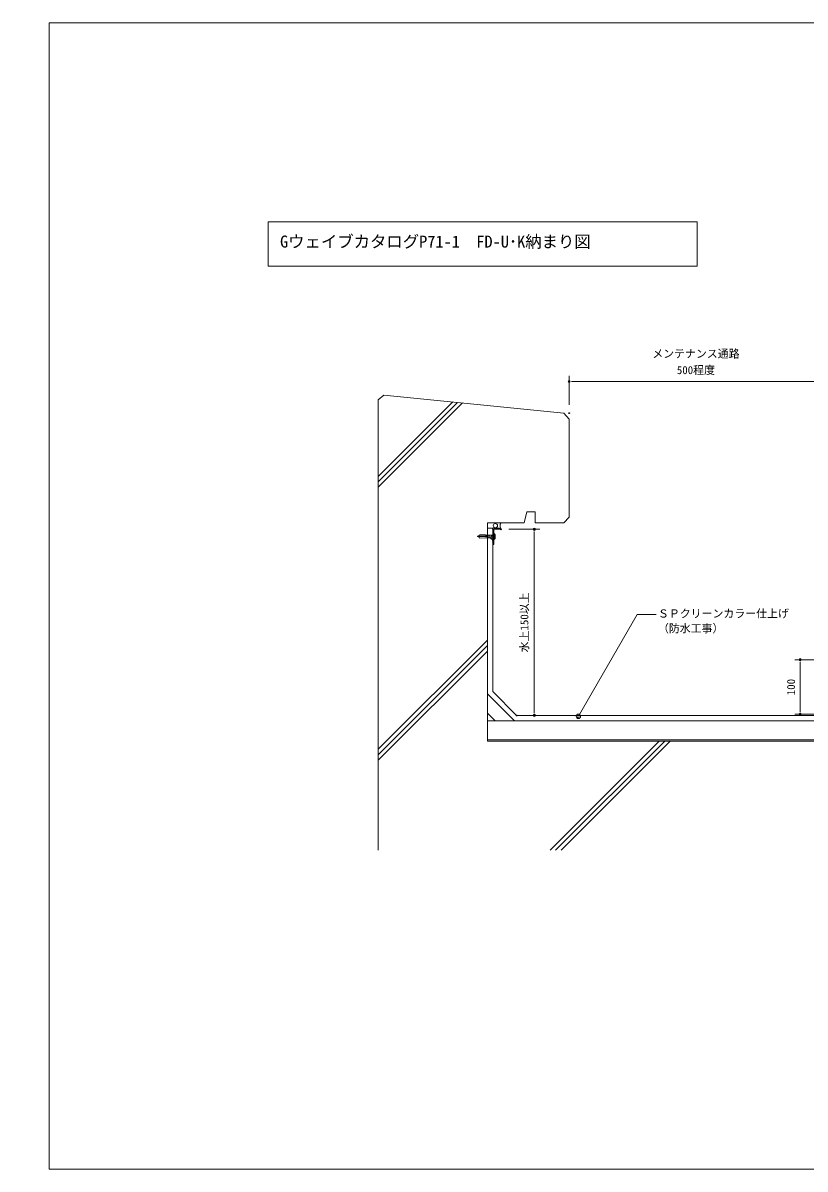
# Model space of a CAD drawing. Units: millimetres, scale not verified. Extents: x -3343 to 1485, y -1050 to 1050.
# Drawn here: x -1533 to -100, y -1050 to 1050 of the extents above; entities that cross this region are included whole.
import ezdxf
from ezdxf.enums import TextEntityAlignment as Align

# ---------------------------------------------------------------- set-up
doc = ezdxf.new("R2010")
doc.units = ezdxf.units.MM
doc.header["$LTSCALE"] = 7
doc.header["$PDMODE"] = 32
doc.header["$PDSIZE"] = 1.4
for name, color, linetype, lineweight in [('0-0_0', 7, 'Continuous', 9), ('0-3_HATCH', 9, 'Continuous', 18), ('0-4_KUTAI', 3, 'Continuous', 18), ('0-5_BOUSUI', 1, 'Continuous', 18), ('0-6_KANAMONO_SCREW', 4, 'Continuous', 18), ('0-7_dannnetu', 6, 'Continuous', 18), ('0-8_KANAMONO', 4, 'Continuous', 18), ('0-A_MOJI', 7, 'Continuous', 18)]:
    doc.layers.add(name, color=color, linetype=linetype, lineweight=lineweight)
doc.layers.add('0-1_WAKU', color=7, linetype='Continuous')
doc.layers.add('0-2_DEFPOINTS', color=7, linetype='Continuous')
doc.styles.add('ＭＳ ゴシック', font='')
doc.styles.get('ＭＳ ゴシック').set_extended_font_data('MS Gothic')

# ---------------------------------------------------------------- blocks, each defined once
blk = doc.blocks.new('hps-5-10-30')
at = {"layer": '0-6_KANAMONO_SCREW'}
for p, q in [((-4.583, 1.667), (4.583, 1.667)), ((-4.583, 0), (-4.583, 1.667)), ((-4.583, 0), (-3.333, 0)), ((-3.542, 2.083), (-2.5, 2.292)), ((3.542, 2.083), (-3.542, 2.083)), ((-3.542, 2.083), (-3.542, 1.667)), ((-3.333, 0), (3.333, 0)), ((2.5, 2.292), (-2.5, 2.292)), ((2.5, 2.292), (3.542, 2.083)), ((3.333, 0), (4.583, 0)), ((3.542, 1.667), (3.542, 2.083)), ((4.583, 1.667), (4.583, 0)), ((-2.629, -15.57), (-3.074, -25.674)), ((-2.42, -15.579), (-2.629, -15.57)), ((-2.509, -12.864), (-2.619, -15.362)), ((-2.411, -15.371), (-2.619, -15.362)), ((-2.301, -12.873), (-2.509, -12.864)), ((-2.5, -0.833), (-2.5, -12.656)), ((-2.5, -8.489), (2.5, -8.489)), ((-2.5, -10.989), (2.5, -10.989)), ((-2.292, -12.665), (-2.5, -12.656)), ((-2.292, -12.665), (-2.42, -15.579)), ((-0.208, -12.656), (-0.833, -26.823)), ((-0.575, -20.977), (0.563, -20.693)), ((-0.52, -19.713), (0.508, -19.456)), ((-0.464, -18.449), (0.454, -18.22)), ((-0.408, -17.185), (0.399, -16.984)), ((-0.352, -15.921), (0.345, -15.747)), ((-0.297, -14.657), (0.29, -14.511)), ((-0.241, -13.394), (0.236, -13.274)), ((-0.208, -12.656), (0.208, -12.656)), ((0.208, -12.656), (0.833, -26.823)), ((2.292, -12.665), (2.5, -12.656)), ((2.292, -12.665), (2.42, -15.579)), ((2.301, -12.873), (2.509, -12.864)), ((2.411, -15.371), (2.619, -15.362)), ((2.42, -15.579), (2.629, -15.57)), ((2.5, -0.833), (2.5, -12.656)), ((2.509, -12.864), (2.619, -15.362)), ((2.629, -15.57), (3.074, -25.674)), ((-1.595, -26.823), (-0.385, -29.743)), ((-1.347, -27.42), (1.043, -26.823)), ((-0.798, -26.033), (0.781, -25.638)), ((-0.743, -24.769), (0.727, -24.402)), ((-0.687, -23.505), (0.672, -23.165)), ((-0.631, -22.241), (0.617, -21.929)), ((1.595, -26.823), (0.385, -29.743)), ((0.833, -26.823), (2.5, -26.823)), ((2.5, -26.823), (3.074, -25.674))]:
    blk.add_line(p, q, dxfattribs=at)
blk.add_lwpolyline([(-0.833, -26.823), (-2.5, -26.823), (-3.074, -25.674)], dxfattribs=at)
for centre, radius, start, end in [((-3.333, -0.833), 0.833, 0, 90), ((3.333, -0.833), 0.833, 90, 180), ((0, -29.583), 0.417, 202.5, 337.5)]:
    blk.add_arc(centre, radius, start, end, dxfattribs=at)
blk = doc.blocks.new('_Dot')
at = {"layer": '0-0_0'}
for p, q in [((-0.5, 0), (-1, 0)), ((0.25, 0), (-0.25, 0))]:
    blk.add_line(p, q, dxfattribs=at)
blk.add_circle((0, 0), 0.25, dxfattribs=at)
blk = doc.blocks.new('D5')
at = {"layer": '0-2_DEFPOINTS'}
for p in [(827.611, 1172.199), (888.998, 1172.199), (856.75, 831.199)]:
    blk.add_point(p, dxfattribs=at)
at = {"layer": '0-A_MOJI', "lineweight": 9}
for p, q in [((842.611, 1172.199), (898.998, 1172.199)), ((888.998, 839.199), (888.998, 1164.199)), ((871.75, 831.199), (898.998, 831.199))]:
    blk.add_line(p, q, dxfattribs=at)
at = {"layer": '0-A_MOJI', "xscale": 8, "yscale": 8}
for p, rotation in [((888.998, 1172.199), 90), ((888.998, 831.199), 270)]:
    blk.add_blockref('_Dot', p, dxfattribs=dict(at, rotation=rotation))
at = {"layer": '0-A_MOJI', "style": 'ＭＳ ゴシック'}
blk.add_text('水上150以上', height=14.66, rotation=90, dxfattribs=at).set_placement((882.628, 946.699), align=Align.BOTTOM_LEFT)
blk = doc.blocks.new('D6')
at = {"layer": '0-2_DEFPOINTS'}
for p in [(1376.408, 933.199), (1416.837, 933.199), (1416.837, 833.199)]:
    blk.add_point(p, dxfattribs=at)
at = {"layer": '0-A_MOJI', "lineweight": 9}
for p, q in [((1401.837, 933.199), (1366.408, 933.199)), ((1376.408, 841.199), (1376.408, 925.199)), ((1401.837, 833.199), (1366.408, 833.199))]:
    blk.add_line(p, q, dxfattribs=at)
at = {"layer": '0-A_MOJI', "xscale": 8, "yscale": 8}
for p, rotation in [((1376.408, 933.199), 90), ((1376.408, 833.199), 270)]:
    blk.add_blockref('_Dot', p, dxfattribs=dict(at, rotation=rotation))
at = {"layer": '0-A_MOJI', "style": 'ＭＳ ゴシック'}
blk.add_text('100', height=14.66, rotation=90, dxfattribs=at).set_placement((1371.408, 868.199), align=Align.BOTTOM_LEFT)
blk = doc.blocks.new('U4')
at = {"layer": '0-A_MOJI'}
for p, q in [((1408.972, 824.947), (1407.8, 822.118)), ((1407.8, 822.118), (1408.972, 819.29)), ((1411.8, 826.118), (1408.972, 824.947)), ((1414.628, 824.947), (1411.8, 826.118)), ((1414.628, 824.947), (1415.8, 822.118)), ((1415.8, 822.118), (1414.628, 819.29))]:
    blk.add_line(p, q, dxfattribs=at)
blk.add_lwpolyline([(1414.628, 819.29), (1411.8, 818.118), (1408.972, 819.29)], dxfattribs=at)
for points in [[(-1408.972, 824.947), (-1414.628, 824.947), (-1415.8, 822.118)], [(-1407.8, 822.118), (-1415.8, 822.118), (-1414.628, 819.29)], [(-1408.972, 819.29), (-1414.628, 819.29), (-1411.8, 818.118)], [(1408.972, 824.947), (1407.8, 822.118), (1415.8, 822.118)], [(1407.8, 822.118), (1408.972, 819.29), (1414.628, 819.29)], [(1411.8, 826.118), (1408.972, 824.947), (1414.628, 824.947)]]:
    blk.add_solid(points, dxfattribs=at)
blk = doc.blocks.new('D9')
at = {"layer": '0-2_DEFPOINTS'}
for p in [(1417.593, 1443.116), (953.111, 1385.194), (1417.593, 1385.194)]:
    blk.add_point(p, dxfattribs=at)
at = {"layer": '0-A_MOJI', "lineweight": 9}
for p, q in [((953.111, 1400.194), (953.111, 1453.116)), ((1417.593, 1400.194), (1417.593, 1453.116)), ((961.111, 1443.116), (1409.593, 1443.116))]:
    blk.add_line(p, q, dxfattribs=at)
at = {"layer": '0-A_MOJI', "xscale": 8, "yscale": 8, "rotation": 180}
blk.add_blockref('_Dot', (953.111, 1443.116), dxfattribs=at)
at = {"layer": '0-A_MOJI', "xscale": 8, "yscale": 8}
blk.add_blockref('_Dot', (1417.593, 1443.116), dxfattribs=at)
at = {"layer": '0-A_MOJI', "style": 'ＭＳ ゴシック'}
for s, p in [('メンテナンス通路', (1105.352, 1482.168)), ('500程度', (1150.352, 1452.168))]:
    blk.add_text(s, height=14.66, dxfattribs=at).set_placement(p, align=Align.BOTTOM_LEFT)

msp = doc.modelspace()

# ---------------------------------------------------------------- linework, layer by layer
at = {"layer": '0-0_0', "lineweight": 18}
msp.add_lwpolyline([(-1485, -1050), (1485, -1050), (1485, 1050), (-1485, 1050)], close=True, dxfattribs=at)
at = {"layer": '0-3_HATCH'}
for p, q in [((-881.889, 219.199), (-745.526, 355.563)), ((-881.889, 209.199), (-736.435, 354.654)), ((-881.889, 199.199), (-727.344, 353.745)), ((-881.889, -280.801), (-681.889, -80.801)), ((-881.889, -290.801), (-681.889, -90.801)), ((-881.889, -300.801), (-681.889, -100.801)), ((-566.889, -465.801), (-366.889, -265.801)), ((-556.889, -465.801), (-356.889, -265.801)), ((-546.889, -465.801), (-346.889, -265.801))]:
    msp.add_line(p, q, dxfattribs=at)
at = {"layer": '0-4_KUTAI'}
msp.add_line((-681.889, 134.199), (-614.389, 134.199), dxfattribs=at)
for points in [[(-594.389, 134.199), (-541.889, 134.199), (-531.889, 144.199), (-531.889, 324.199), (-541.84, 335.194), (-871.939, 368.204), (-881.889, 359.199), (-881.889, -465.801)], [(-594.389, 134.199), (-594.389, 154.199), (-609.389, 154.199), (-614.389, 134.199)], [(856.837, -265.801), (-681.889, -265.801), (-681.889, 134.199)]]:
    msp.add_lwpolyline(points, dxfattribs=at)
at = {"layer": '0-5_BOUSUI'}
for p, q in [((-671.889, 124.199), (-681.889, 124.199)), ((856.837, -263.801), (-681.889, -263.801))]:
    msp.add_line(p, q, dxfattribs=at)
msp.add_lwpolyline([(856.837, -218.801), (-628.25, -218.801), (-671.889, -175.161), (-671.889, 94.199)], dxfattribs=at)
msp.add_arc((-649.985, 128.85), 8.744, 142.28627, 212.13746, dxfattribs=at)
at = {"layer": '0-7_dannnetu'}
msp.add_line((856.837, -228.801), (-681.889, -228.801), dxfattribs=at)
msp.add_lwpolyline([(-681.889, -179.303), (-632.392, -228.801), (-667.747, -228.801), (-681.889, -214.659)], close=True, dxfattribs=at)
at = {"layer": '0-8_KANAMONO'}
msp.add_line((-669.889, 108.949), (-670.059, 109.011), dxfattribs=at)
for points in [[(-670.059, 109.387), (-669.889, 109.449), (-669.889, 122.199), (-657.389, 122.199), (-657.389, 124.199), (-672.389, 124.199), (-672.389, 122.199), (-671.889, 122.199), (-671.889, 111.199), (-672.315, 110.855)], [(-672.315, 110.544), (-671.889, 110.199), (-671.889, 108.199), (-672.315, 107.855)], [(-672.315, 98.544), (-671.889, 98.199), (-671.889, 94.199), (-669.889, 94.199), (-669.889, 108.949)], [(-672.315, 107.544), (-671.889, 107.199), (-671.889, 105.199), (-672.315, 104.855)], [(-672.315, 104.544), (-671.889, 104.199), (-671.889, 102.199), (-672.315, 101.855)], [(-672.315, 101.544), (-671.889, 101.199), (-671.889, 99.199), (-672.315, 98.855)]]:
    msp.add_lwpolyline(points, dxfattribs=at)
for centre, start, end in [((-672.189, 110.699), 128.97666, 231.02334), ((-672.189, 107.699), 128.97666, 231.02334), ((-669.989, 109.199), 110.2297, 249.7703), ((-672.189, 104.699), 128.97666, 231.02334), ((-672.189, 101.699), 128.97666, 231.02334), ((-672.189, 98.699), 128.97666, 231.02334)]:
    msp.add_arc(centre, 0.2, start, end, dxfattribs=at)
at = {"layer": '0-A_MOJI'}
for p in [(-514.969, -220.472), (-372.222, -33.927)]:
    msp.add_line(p, (-407.267, -33.927), dxfattribs=at)
msp.add_lwpolyline([(-1083.697, 604.18), (-297.613, 604.18), (-297.613, 685.766), (-1083.697, 685.766)], close=True, dxfattribs=at)
for centre in [(-667.151, 128.645), (-671.61, 107.045), (-514.969, -220.472)]:
    msp.add_circle(centre, 4, dxfattribs=at)

# ---------------------------------------------------------------- block references
at = {"layer": '0-1_WAKU', "rotation": 270}
msp.add_blockref('hps-5-10-30', (-669.889, 109.199), dxfattribs=at)
at = {"layer": '0-A_MOJI'}
for name, p in [('D9', (-1485, -1050)), ('D5', (-1485, -1050)), ('D6', (-1485, -1050)), ('U4', (-1926.769, -1042.59))]:
    msp.add_blockref(name, p, dxfattribs=at)

# ---------------------------------------------------------------- texts
at = {"layer": '0-A_MOJI', "style": 'ＭＳ ゴシック'}
for s, height, p in [('GウェイブカタログP71-1\u3000FD-U･K納まり図', 21.99, (-1061.949, 631.791)), ('ＳＰクリーンカラー仕上げ', 14.66, (-369.222, -43.927)), ('（防水工事）', 14.66, (-369.222, -71.024))]:
    msp.add_text(s, height=height, dxfattribs=at).set_placement(p, align=Align.BOTTOM_LEFT)

doc.saveas('drawing.dxf')
